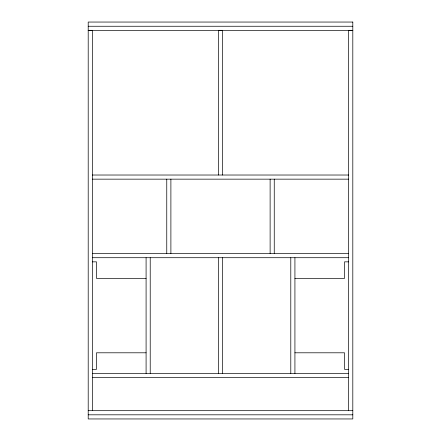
<?xml version="1.0" encoding="UTF-8"?>
<svg xmlns="http://www.w3.org/2000/svg" width="441" height="441" viewBox="0 0 441 441"><rect width="100%" height="100%" fill="white"/><g stroke="black" fill="none" stroke-linecap="round" stroke-linejoin="round"><path stroke-width="0.66" d="M88.194 26.256L352.794 26.256M88.206 30.319L92.34 30.319L92.34 410.681M352.806 30.319L348.671 30.319L348.671 410.681M88.194 30.39L352.794 30.39M92.34 175.022L348.671 175.022M92.34 179.156L348.671 179.156M92.34 253.575L348.671 253.575M92.34 257.709L348.671 257.709M92.34 261.844L96.474 261.844L96.474 278.381L146.087 278.381M348.671 261.844L344.537 261.844L344.537 278.381L294.924 278.381M146.087 352.8L96.474 352.8L96.474 369.338L92.34 369.338M294.924 352.8L344.537 352.8L344.537 369.338L348.671 369.338M92.34 373.472L348.671 373.472M92.34 377.606L348.671 377.606M88.206 410.681L352.806 410.681M88.206 414.816L352.806 414.816M294.924 257.709L294.924 373.472M290.79 257.709L290.79 373.472M274.252 179.156L274.252 253.575M270.118 179.156L270.118 253.575M222.573 175.022L222.573 30.319L218.438 30.319L218.438 175.022M222.573 257.709L222.573 373.472M218.438 257.709L218.438 373.472M170.893 179.156L170.893 253.575M166.759 179.156L166.759 253.575M150.221 257.709L150.221 373.472M146.087 257.709L146.087 373.472M352.806 22.05L88.206 22.05L88.206 418.95L352.806 418.95L352.806 22.05"/></g></svg>
